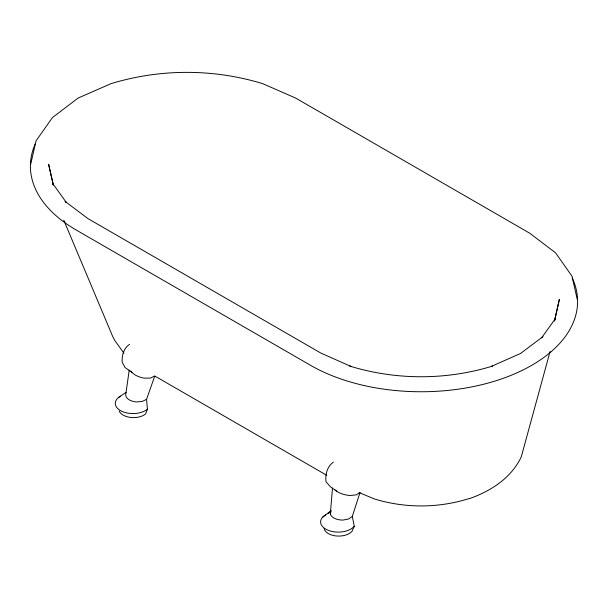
<?xml version="1.0" encoding="UTF-8"?>
<svg xmlns="http://www.w3.org/2000/svg" width="608" height="608" viewBox="0 0 608 608"><rect width="100%" height="100%" fill="white"/><g stroke="black" fill="none" stroke-linecap="round" stroke-linejoin="round"><path stroke-width="0.91" d="M334.985 489.858A20.991 12.122 0 0 0 350.064 495.505L356.402 494.844L360.073 492.313L352.29 516.473L348.62 519.004L343.102 520.06A12.327 7.114 0 0 1 330.334 513.882L332.485 488.057M129.246 369.991L125.742 394.569A12.327 7.114 0 0 0 136.45 401.941L142.204 401.447L146.581 399.327L154.782 375.98L150.404 378.1L143.967 378.115A20.991 12.122 0 0 1 130.811 371.047M30.719 164.198L36.039 140.866L52.44 117.564L78.151 98.032L110.952 83.684C160.193 68.598 213.522 68.598 262.77 83.684L295.708 98.093L529.743 233.214L555.56 252.822L571.961 276.123L577.281 299.455M554.542 321.13L559.352 299.455L554.64 320.112L555.537 318.417L541.637 337.797L542.914 336.65L520.57 353.461L491.446 366.366L492.412 366.122C446.173 380.289 396.104 380.289 349.874 366.122L350.831 366.366L320.887 353.096L88.061 218.675L65.086 201.385L66.363 202.532L52.463 183.16L53.36 184.847L48.648 164.198L48.86 165.505M330.334 513.882L330.972 511.389M550.08 351.462L521.276 456.844C511.48 477.744 491.211 490.846 470.113 498.393L467.81 498.97C437.532 508.25 404.746 508.25 374.475 498.97L359.206 492.647M146.581 399.327L147.417 409.222L145.593 413.98A14.729 8.504 0 0 1 130.728 417.445A14.729 8.504 0 0 1 119.183 411.023M352.29 516.473L354.282 526.224L352.1 531.179A14.729 8.504 0 0 1 336.201 535.96A14.729 8.504 0 0 1 324.087 528.329M333.336 462.133C327.036 466.838 325.136 474.316 326.032 481.802L330.41 486.795L336.46 491.066M129.512 344.371C123.675 348.133 121.775 355.505 122.155 362.094L124.967 367.452L131.898 372.385M328.13 513.555L330.82 511.343M322.255 517.606L331.185 510.56M118.469 397.518L126.054 392.411M155.002 376.139L326.663 475.251M123.933 353.225L114.859 340.579L112.754 336.612L63.779 220.187M48.967 166.159L53.253 184.969M572.272 278.038A156.461 90.334 0 0 1 499.373 379.65A156.461 90.334 0 0 1 310.506 365.294L76.228 230.029A156.461 90.334 0 0 1 35.332 143.648M147.417 409.222A17.67 10.199 0 0 1 121.6 411.19A17.67 10.199 0 0 1 120.43 396.173M354.282 526.224A17.67 10.199 0 0 1 328.282 530.328A17.67 10.199 0 0 1 325.523 514.847"/></g></svg>
